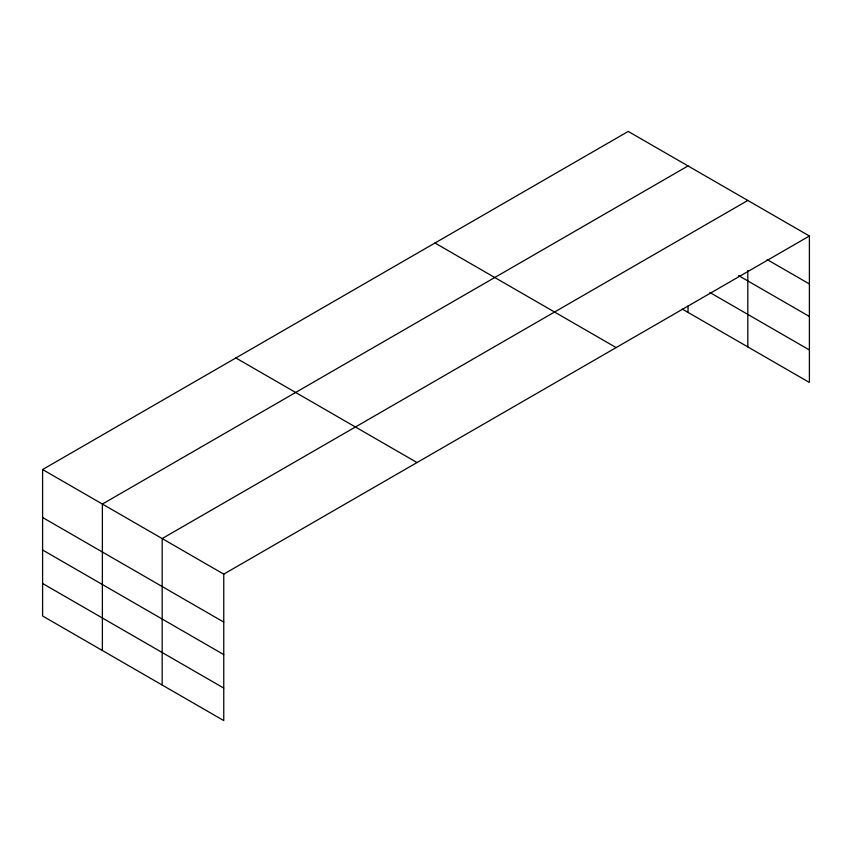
<?xml version="1.0" encoding="UTF-8"?>
<svg xmlns="http://www.w3.org/2000/svg" width="852" height="852" viewBox="0 0 852 852"><rect width="100%" height="100%" fill="white"/><g stroke="black" fill="none" stroke-linecap="round" stroke-linejoin="round"><path stroke-width="1.28" d="M747.811 270.51L747.811 346.902M682.271 309.074L809.4 382.463L809.4 236.004L628.243 131.421L42.6 469.537L42.6 615.996L223.756 720.579L223.756 574.131L42.6 469.537M688.022 165.938L102.378 504.054L102.378 650.502M747.811 200.444L162.168 538.57L162.168 685.019M223.756 574.131L809.4 236.004M767.194 259.604L809.4 283.972M738.609 275.601L809.4 316.475M709.865 292.492L809.4 349.959M434.978 243.001L616.134 347.584M235.866 357.957L417.022 462.551M42.6 517.494L223.756 622.088M42.6 549.998L223.756 654.592M42.6 583.492L223.756 688.075M688.022 305.889L688.022 312.386"/></g></svg>
